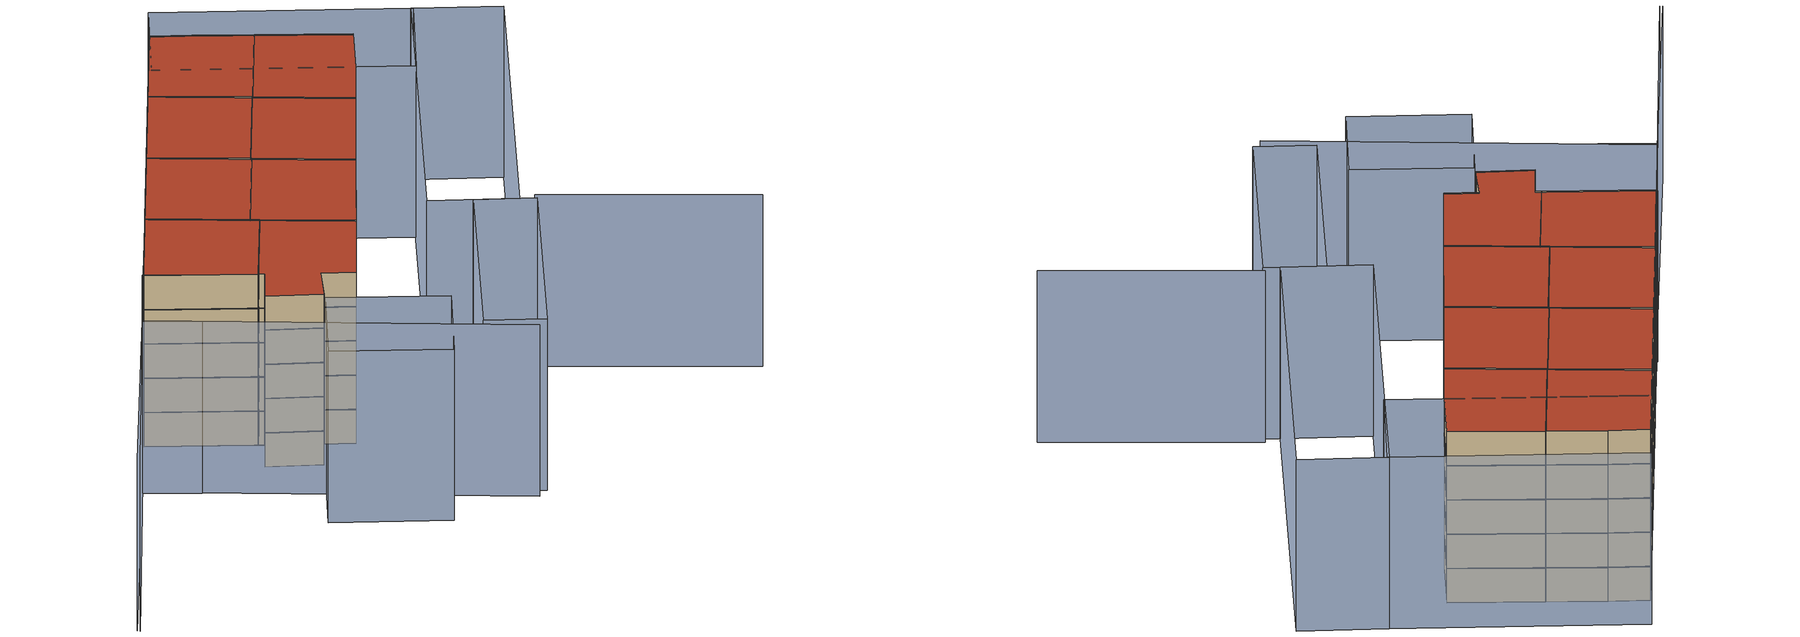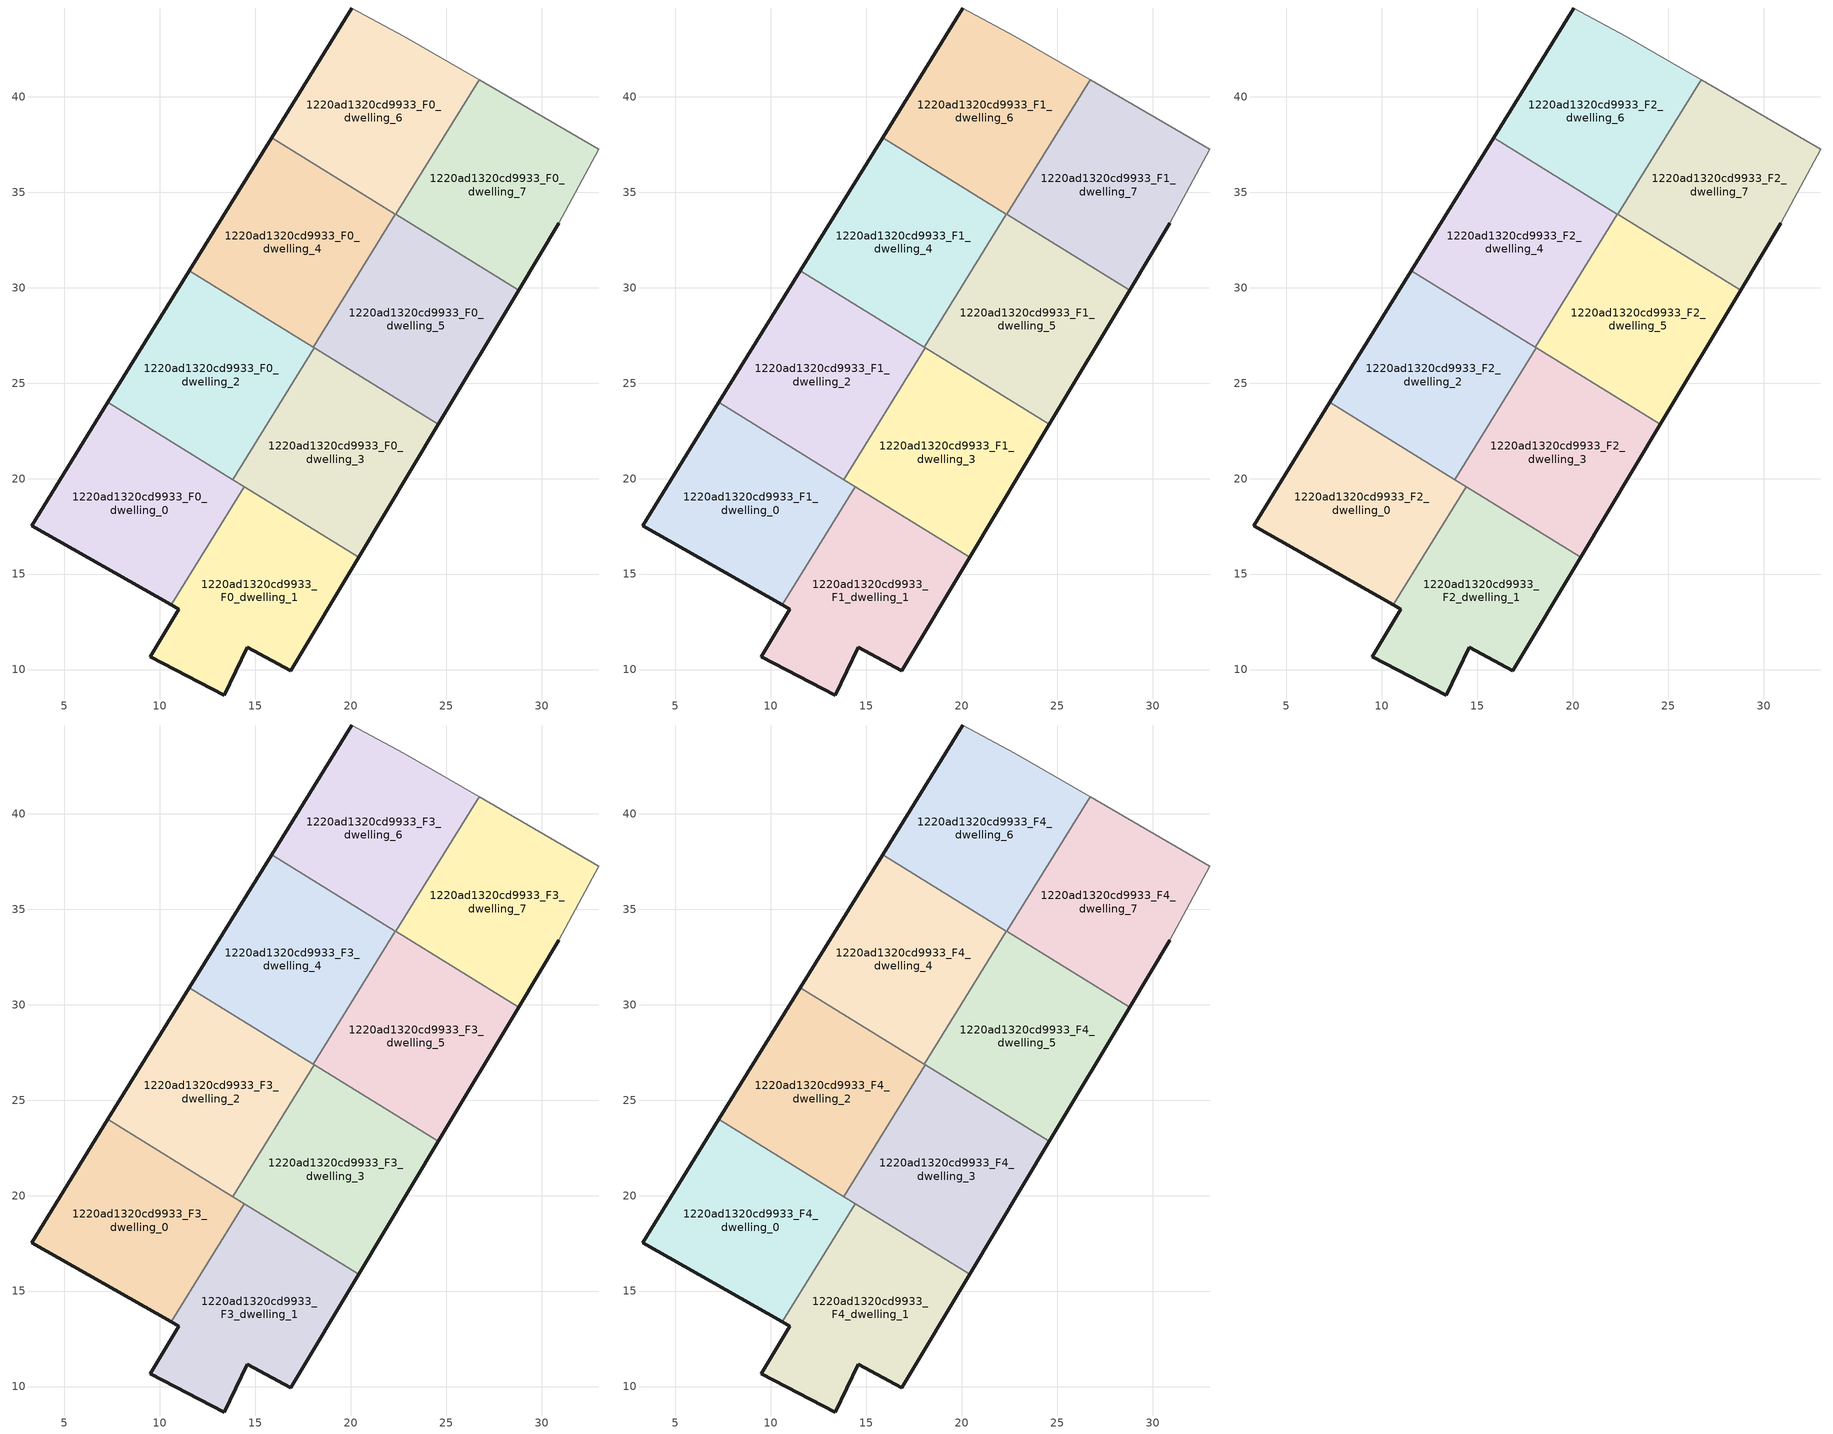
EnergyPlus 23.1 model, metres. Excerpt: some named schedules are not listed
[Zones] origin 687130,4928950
1220ad1320cd9933_F0_dwelling_0
 floor ground (EU_floor_Construction): 10.6,13.38 14.43,19.57 7.28,23.99 3.29,17.53 z0
 wall outside (EU_wall_Construction): 10.6,13.38 3.29,17.53 7.28,23.99 z0:3
 wall to 1220ad1320cd9933_F0_dwelling_1 (EU_wall_Construction): 14.43,19.57 10.6,13.38 z0:3
 wall to 1220ad1320cd9933_F0_dwelling_2 (EU_wall_Construction): 7.28,23.99 13.82,19.95 z0:3
 wall to 1220ad1320cd9933_F0_dwelling_3 (EU_wall_Construction): 13.82,19.95 14.42,19.57 z0:3
1220ad1320cd9933_F0_dwelling_1
 floor ground (EU_floor_Construction): 16.85,9.92 20.41,15.88 14.43,19.57 10.6,13.38 10.99,13.17 9.49,10.67 13.36,8.67 14.59,11.16 z0
 wall outside (EU_wall_Construction): 20.41,15.88 16.85,9.92 14.59,11.16 13.36,8.67 9.49,10.67 10.99,13.17 10.6,13.38 z0:3
 wall to 1220ad1320cd9933_F0_dwelling_3 (EU_wall_Construction): 14.43,19.57 20.41,15.88 z0:3
1220ad1320cd9933_F0_dwelling_2
 floor ground (EU_floor_Construction): 13.82,19.95 18.09,26.86 11.55,30.9 7.28,23.99 z0
 wall outside (EU_wall_Construction): 7.28,23.99 11.55,30.9 z0:3
 wall to 1220ad1320cd9933_F0_dwelling_3 (EU_wall_Construction): 18.09,26.86 13.82,19.95 z0:3
 wall to 1220ad1320cd9933_F0_dwelling_4 (EU_wall_Construction): 11.55,30.9 18.04,26.89 z0:3
 wall to 1220ad1320cd9933_F0_dwelling_5 (EU_wall_Construction): 18.04,26.89 18.09,26.86 z0:3
1220ad1320cd9933_F0_dwelling_3
 floor ground (EU_floor_Construction): 20.41,15.88 24.58,22.84 18.09,26.86 13.82,19.95 z0
 wall outside (EU_wall_Construction): 24.58,22.84 20.41,15.88 z0:3
 wall to 1220ad1320cd9933_F0_dwelling_5 (EU_wall_Construction): 18.09,26.86 24.58,22.84 z0:3
1220ad1320cd9933_F0_dwelling_4
 floor ground (EU_floor_Construction): 18.04,26.89 22.34,33.85 15.85,37.86 11.55,30.9 z0
 wall outside (EU_wall_Construction): 11.55,30.9 15.85,37.86 z0:3
 wall to 1220ad1320cd9933_F0_dwelling_5 (EU_wall_Construction): 22.34,33.85 18.04,26.89 z0:3
 wall to 1220ad1320cd9933_F0_dwelling_6 (EU_wall_Construction): 15.85,37.86 22.34,33.85 z0:3
1220ad1320cd9933_F0_dwelling_5
 floor ground (EU_floor_Construction): 24.58,22.84 28.79,29.87 22.34,33.85 18.04,26.89 z0
 wall outside (EU_wall_Construction): 28.79,29.87 24.58,22.84 z0:3
 wall to 1220ad1320cd9933_F0_dwelling_7 (EU_wall_Construction): 22.36,33.84 28.79,29.87 z0:3
 wall to 1220ad1320cd9933_F0_dwelling_6 (EU_wall_Construction): 22.34,33.85 22.36,33.84 z0:3
1220ad1320cd9933_F0_dwelling_6
 floor ground (EU_floor_Construction): 22.36,33.84 26.72,40.88 22.79,43.17 20.05,44.65 15.85,37.86 z0
 wall outside (EU_wall_Construction): 15.85,37.86 20.05,44.65 z0:3
 wall adiabatic (EU_wall_Construction): 20.05,44.65 22.79,43.17 26.72,40.88 z0:3
 wall to 1220ad1320cd9933_F0_dwelling_7 (EU_wall_Construction): 26.72,40.88 22.36,33.84 z0:3
1220ad1320cd9933_F0_dwelling_7
 floor ground (EU_floor_Construction): 30.9,33.39 32.99,37.24 26.72,40.88 22.36,33.84 28.79,29.87 z0
 wall outside (EU_wall_Construction): 30.9,33.39 28.79,29.87 z0:3
 wall adiabatic (EU_wall_Construction): 26.72,40.88 32.99,37.24 30.9,33.39 z0:3
1220ad1320cd9933_F1_dwelling_0
 floor to 1220ad1320cd9933_F0_dwelling_0 (EU_floor_Construction): 10.6,13.38 14.43,19.57 7.28,23.99 3.29,17.53 z3
 wall outside (EU_wall_Construction): 10.6,13.38 3.29,17.53 7.28,23.99 z3:6
 wall to 1220ad1320cd9933_F1_dwelling_1 (EU_wall_Construction): 14.43,19.57 10.6,13.38 z3:6
 wall to 1220ad1320cd9933_F1_dwelling_2 (EU_wall_Construction): 7.28,23.99 13.82,19.95 z3:6
 wall to 1220ad1320cd9933_F1_dwelling_3 (EU_wall_Construction): 13.82,19.95 14.42,19.57 z3:6
1220ad1320cd9933_F1_dwelling_1
 floor to 1220ad1320cd9933_F0_dwelling_1 (EU_floor_Construction): 16.85,9.92 20.41,15.88 14.43,19.57 10.6,13.38 10.99,13.17 9.49,10.67 13.36,8.67 14.59,11.16 z3
 wall outside (EU_wall_Construction): 20.41,15.88 16.85,9.92 14.59,11.16 13.36,8.67 9.49,10.67 10.99,13.17 10.6,13.38 z3:6
 wall to 1220ad1320cd9933_F1_dwelling_3 (EU_wall_Construction): 14.43,19.57 20.41,15.88 z3:6
1220ad1320cd9933_F1_dwelling_2
 floor to 1220ad1320cd9933_F0_dwelling_2 (EU_floor_Construction): 13.82,19.95 18.09,26.86 11.55,30.9 7.28,23.99 z3
 wall outside (EU_wall_Construction): 7.28,23.99 11.55,30.9 z3:6
 wall to 1220ad1320cd9933_F1_dwelling_3 (EU_wall_Construction): 18.09,26.86 13.82,19.95 z3:6
 wall to 1220ad1320cd9933_F1_dwelling_4 (EU_wall_Construction): 11.55,30.9 18.04,26.89 z3:6
 wall to 1220ad1320cd9933_F1_dwelling_5 (EU_wall_Construction): 18.04,26.89 18.09,26.86 z3:6
1220ad1320cd9933_F1_dwelling_3
 floor to 1220ad1320cd9933_F0_dwelling_3 (EU_floor_Construction): 20.41,15.88 24.58,22.84 18.09,26.86 13.82,19.95 z3
 wall outside (EU_wall_Construction): 24.58,22.84 20.41,15.88 z3:6
 wall to 1220ad1320cd9933_F1_dwelling_5 (EU_wall_Construction): 18.09,26.86 24.58,22.84 z3:6
1220ad1320cd9933_F1_dwelling_4
 floor to 1220ad1320cd9933_F0_dwelling_4 (EU_floor_Construction): 18.04,26.89 22.34,33.85 15.85,37.86 11.55,30.9 z3
 wall outside (EU_wall_Construction): 11.55,30.9 15.85,37.86 z3:6
 wall to 1220ad1320cd9933_F1_dwelling_5 (EU_wall_Construction): 22.34,33.85 18.04,26.89 z3:6
 wall to 1220ad1320cd9933_F1_dwelling_6 (EU_wall_Construction): 15.85,37.86 22.34,33.85 z3:6
1220ad1320cd9933_F1_dwelling_5
 floor to 1220ad1320cd9933_F0_dwelling_5 (EU_floor_Construction): 24.58,22.84 28.79,29.87 22.34,33.85 18.04,26.89 z3
 wall outside (EU_wall_Construction): 28.79,29.87 24.58,22.84 z3:6
 wall to 1220ad1320cd9933_F1_dwelling_7 (EU_wall_Construction): 22.36,33.84 28.79,29.87 z3:6
 wall to 1220ad1320cd9933_F1_dwelling_6 (EU_wall_Construction): 22.34,33.85 22.36,33.84 z3:6
1220ad1320cd9933_F1_dwelling_6
 floor to 1220ad1320cd9933_F0_dwelling_6 (EU_floor_Construction): 22.36,33.84 26.72,40.88 22.79,43.17 20.05,44.65 15.85,37.86 z3
 wall outside (EU_wall_Construction): 15.85,37.86 20.05,44.65 z3:6
 wall adiabatic (EU_wall_Construction): 20.05,44.65 22.79,43.17 26.72,40.88 z3:6
 wall to 1220ad1320cd9933_F1_dwelling_7 (EU_wall_Construction): 26.72,40.88 22.36,33.84 z3:6
1220ad1320cd9933_F1_dwelling_7
 floor to 1220ad1320cd9933_F0_dwelling_7 (EU_floor_Construction): 30.9,33.39 32.99,37.24 26.72,40.88 22.36,33.84 28.79,29.87 z3
 wall outside (EU_wall_Construction): 30.9,33.39 28.79,29.87 z3:6
 wall adiabatic (EU_wall_Construction): 26.72,40.88 32.99,37.24 30.9,33.39 z3:6
1220ad1320cd9933_F2_dwelling_0
 floor to 1220ad1320cd9933_F1_dwelling_0 (EU_floor_Construction): 10.6,13.38 14.43,19.57 7.28,23.99 3.29,17.53 z6
 wall outside (EU_wall_Construction): 10.6,13.38 3.29,17.53 7.28,23.99 z6:9
 wall to 1220ad1320cd9933_F2_dwelling_1 (EU_wall_Construction): 14.43,19.57 10.6,13.38 z6:9
 wall to 1220ad1320cd9933_F2_dwelling_2 (EU_wall_Construction): 7.28,23.99 13.82,19.95 z6:9
 wall to 1220ad1320cd9933_F2_dwelling_3 (EU_wall_Construction): 13.82,19.95 14.42,19.57 z6:9
1220ad1320cd9933_F2_dwelling_1
 floor to 1220ad1320cd9933_F1_dwelling_1 (EU_floor_Construction): 16.85,9.92 20.41,15.88 14.43,19.57 10.6,13.38 10.99,13.17 9.49,10.67 13.36,8.67 14.59,11.16 z6
 wall outside (EU_wall_Construction): 20.41,15.88 16.85,9.92 14.59,11.16 13.36,8.67 9.49,10.67 10.99,13.17 10.6,13.38 z6:9
 wall to 1220ad1320cd9933_F2_dwelling_3 (EU_wall_Construction): 14.43,19.57 20.41,15.88 z6:9
1220ad1320cd9933_F2_dwelling_2
 floor to 1220ad1320cd9933_F1_dwelling_2 (EU_floor_Construction): 13.82,19.95 18.09,26.86 11.55,30.9 7.28,23.99 z6
 wall outside (EU_wall_Construction): 7.28,23.99 11.55,30.9 z6:9
 wall to 1220ad1320cd9933_F2_dwelling_3 (EU_wall_Construction): 18.09,26.86 13.82,19.95 z6:9
 wall to 1220ad1320cd9933_F2_dwelling_4 (EU_wall_Construction): 11.55,30.9 18.04,26.89 z6:9
 wall to 1220ad1320cd9933_F2_dwelling_5 (EU_wall_Construction): 18.04,26.89 18.09,26.86 z6:9
1220ad1320cd9933_F2_dwelling_3
 floor to 1220ad1320cd9933_F1_dwelling_3 (EU_floor_Construction): 20.41,15.88 24.58,22.84 18.09,26.86 13.82,19.95 z6
 wall outside (EU_wall_Construction): 24.58,22.84 20.41,15.88 z6:9
 wall to 1220ad1320cd9933_F2_dwelling_5 (EU_wall_Construction): 18.09,26.86 24.58,22.84 z6:9
1220ad1320cd9933_F2_dwelling_4
 floor to 1220ad1320cd9933_F1_dwelling_4 (EU_floor_Construction): 18.04,26.89 22.34,33.85 15.85,37.86 11.55,30.9 z6
 wall outside (EU_wall_Construction): 11.55,30.9 15.85,37.86 z6:9
 wall to 1220ad1320cd9933_F2_dwelling_5 (EU_wall_Construction): 22.34,33.85 18.04,26.89 z6:9
 wall to 1220ad1320cd9933_F2_dwelling_6 (EU_wall_Construction): 15.85,37.86 22.34,33.85 z6:9
1220ad1320cd9933_F2_dwelling_5
 floor to 1220ad1320cd9933_F1_dwelling_5 (EU_floor_Construction): 24.58,22.84 28.79,29.87 22.34,33.85 18.04,26.89 z6
 wall outside (EU_wall_Construction): 28.79,29.87 24.58,22.84 z6:9
 wall to 1220ad1320cd9933_F2_dwelling_7 (EU_wall_Construction): 22.36,33.84 28.79,29.87 z6:9
 wall to 1220ad1320cd9933_F2_dwelling_6 (EU_wall_Construction): 22.34,33.85 22.36,33.84 z6:9
1220ad1320cd9933_F2_dwelling_6
 floor to 1220ad1320cd9933_F1_dwelling_6 (EU_floor_Construction): 22.36,33.84 26.72,40.88 22.79,43.17 20.05,44.65 15.85,37.86 z6
 wall outside (EU_wall_Construction): 15.85,37.86 20.05,44.65 z6:9
 wall adiabatic (EU_wall_Construction): 20.05,44.65 22.79,43.17 26.72,40.88 z6:9
 wall to 1220ad1320cd9933_F2_dwelling_7 (EU_wall_Construction): 26.72,40.88 22.36,33.84 z6:9
1220ad1320cd9933_F2_dwelling_7
 floor to 1220ad1320cd9933_F1_dwelling_7 (EU_floor_Construction): 30.9,33.39 32.99,37.24 26.72,40.88 22.36,33.84 28.79,29.87 z6
 wall outside (EU_wall_Construction): 30.9,33.39 28.79,29.87 z6:9
 wall adiabatic (EU_wall_Construction): 26.72,40.88 32.99,37.24 30.9,33.39 z6:9
1220ad1320cd9933_F3_dwelling_0
 floor to 1220ad1320cd9933_F2_dwelling_0 (EU_floor_Construction): 10.6,13.38 14.43,19.57 7.28,23.99 3.29,17.53 z9
 wall outside (EU_wall_Construction): 10.6,13.38 3.29,17.53 7.28,23.99 z9:12
 wall to 1220ad1320cd9933_F3_dwelling_1 (EU_wall_Construction): 14.43,19.57 10.6,13.38 z9:12
 wall to 1220ad1320cd9933_F3_dwelling_2 (EU_wall_Construction): 7.28,23.99 13.82,19.95 z9:12
 wall to 1220ad1320cd9933_F3_dwelling_3 (EU_wall_Construction): 13.82,19.95 14.42,19.57 z9:12
1220ad1320cd9933_F3_dwelling_1
 floor to 1220ad1320cd9933_F2_dwelling_1 (EU_floor_Construction): 16.85,9.92 20.41,15.88 14.43,19.57 10.6,13.38 10.99,13.17 9.49,10.67 13.36,8.67 14.59,11.16 z9
 wall outside (EU_wall_Construction): 20.41,15.88 16.85,9.92 14.59,11.16 13.36,8.67 9.49,10.67 10.99,13.17 10.6,13.38 z9:12
 wall to 1220ad1320cd9933_F3_dwelling_3 (EU_wall_Construction): 14.43,19.57 20.41,15.88 z9:12
1220ad1320cd9933_F3_dwelling_2
 floor to 1220ad1320cd9933_F2_dwelling_2 (EU_floor_Construction): 13.82,19.95 18.09,26.86 11.55,30.9 7.28,23.99 z9
 wall outside (EU_wall_Construction): 7.28,23.99 11.55,30.9 z9:12
 wall to 1220ad1320cd9933_F3_dwelling_3 (EU_wall_Construction): 18.09,26.86 13.82,19.95 z9:12
 wall to 1220ad1320cd9933_F3_dwelling_4 (EU_wall_Construction): 11.55,30.9 18.04,26.89 z9:12
 wall to 1220ad1320cd9933_F3_dwelling_5 (EU_wall_Construction): 18.04,26.89 18.09,26.86 z9:12
1220ad1320cd9933_F3_dwelling_3
 floor to 1220ad1320cd9933_F2_dwelling_3 (EU_floor_Construction): 20.41,15.88 24.58,22.84 18.09,26.86 13.82,19.95 z9
 wall outside (EU_wall_Construction): 24.58,22.84 20.41,15.88 z9:12
 wall to 1220ad1320cd9933_F3_dwelling_5 (EU_wall_Construction): 18.09,26.86 24.58,22.84 z9:12
1220ad1320cd9933_F3_dwelling_4
 floor to 1220ad1320cd9933_F2_dwelling_4 (EU_floor_Construction): 18.04,26.89 22.34,33.85 15.85,37.86 11.55,30.9 z9
 wall outside (EU_wall_Construction): 11.55,30.9 15.85,37.86 z9:12
 wall to 1220ad1320cd9933_F3_dwelling_5 (EU_wall_Construction): 22.34,33.85 18.04,26.89 z9:12
 wall to 1220ad1320cd9933_F3_dwelling_6 (EU_wall_Construction): 15.85,37.86 22.34,33.85 z9:12
1220ad1320cd9933_F3_dwelling_5
 floor to 1220ad1320cd9933_F2_dwelling_5 (EU_floor_Construction): 24.58,22.84 28.79,29.87 22.34,33.85 18.04,26.89 z9
 wall outside (EU_wall_Construction): 28.79,29.87 24.58,22.84 z9:12
 wall to 1220ad1320cd9933_F3_dwelling_7 (EU_wall_Construction): 22.36,33.84 28.79,29.87 z9:12
 wall to 1220ad1320cd9933_F3_dwelling_6 (EU_wall_Construction): 22.34,33.85 22.36,33.84 z9:12
1220ad1320cd9933_F3_dwelling_6
 floor to 1220ad1320cd9933_F2_dwelling_6 (EU_floor_Construction): 22.36,33.84 26.72,40.88 22.79,43.17 20.05,44.65 15.85,37.86 z9
 wall outside (EU_wall_Construction): 15.85,37.86 20.05,44.65 z9:12
 wall adiabatic (EU_wall_Construction): 20.05,44.65 22.79,43.17 26.72,40.88 z9:12
 wall to 1220ad1320cd9933_F3_dwelling_7 (EU_wall_Construction): 26.72,40.88 22.36,33.84 z9:12
1220ad1320cd9933_F3_dwelling_7
 floor to 1220ad1320cd9933_F2_dwelling_7 (EU_floor_Construction): 30.9,33.39 32.99,37.24 26.72,40.88 22.36,33.84 28.79,29.87 z9
 wall outside (EU_wall_Construction): 30.9,33.39 28.79,29.87 z9:12
 wall adiabatic (EU_wall_Construction): 26.72,40.88 32.99,37.24 30.9,33.39 z9:12
1220ad1320cd9933_F4_dwelling_0
 floor to 1220ad1320cd9933_F3_dwelling_0 (EU_floor_Construction): 10.6,13.38 14.43,19.57 7.28,23.99 3.29,17.53 z12
 wall outside (EU_wall_Construction): 10.6,13.38 3.29,17.53 7.28,23.99 z12:15
 wall to 1220ad1320cd9933_F4_dwelling_1 (EU_wall_Construction): 14.43,19.57 10.6,13.38 z12:15
 wall to 1220ad1320cd9933_F4_dwelling_2 (EU_wall_Construction): 7.28,23.99 13.82,19.95 z12:15
 wall to 1220ad1320cd9933_F4_dwelling_3 (EU_wall_Construction): 13.82,19.95 14.42,19.57 z12:15
 roof outside (EU_roof_Construction): 14.43,19.57 10.6,13.38 3.29,17.53 7.28,23.99 z15
1220ad1320cd9933_F4_dwelling_1
 floor to 1220ad1320cd9933_F3_dwelling_1 (EU_floor_Construction): 16.85,9.92 20.41,15.88 14.43,19.57 10.6,13.38 10.99,13.17 9.49,10.67 13.36,8.67 14.59,11.16 z12
 wall outside (EU_wall_Construction): 20.41,15.88 16.85,9.92 14.59,11.16 13.36,8.67 9.49,10.67 10.99,13.17 10.6,13.38 z12:15
 wall to 1220ad1320cd9933_F4_dwelling_3 (EU_wall_Construction): 14.43,19.57 20.41,15.88 z12:15
 roof outside (EU_roof_Construction): 20.41,15.88 16.85,9.92 14.59,11.16 13.36,8.67 9.49,10.67 10.99,13.17 10.6,13.38 14.43,19.57 z15
1220ad1320cd9933_F4_dwelling_2
 floor to 1220ad1320cd9933_F3_dwelling_2 (EU_floor_Construction): 13.82,19.95 18.09,26.86 11.55,30.9 7.28,23.99 z12
 wall outside (EU_wall_Construction): 7.28,23.99 11.55,30.9 z12:15
 wall to 1220ad1320cd9933_F4_dwelling_3 (EU_wall_Construction): 18.09,26.86 13.82,19.95 z12:15
 wall to 1220ad1320cd9933_F4_dwelling_4 (EU_wall_Construction): 11.55,30.9 18.04,26.89 z12:15
 wall to 1220ad1320cd9933_F4_dwelling_5 (EU_wall_Construction): 18.04,26.89 18.09,26.86 z12:15
 roof outside (EU_roof_Construction): 18.09,26.86 13.82,19.95 7.28,23.99 11.55,30.9 z15
1220ad1320cd9933_F4_dwelling_3
 floor to 1220ad1320cd9933_F3_dwelling_3 (EU_floor_Construction): 20.41,15.88 24.58,22.84 18.09,26.86 13.82,19.95 z12
 wall outside (EU_wall_Construction): 24.58,22.84 20.41,15.88 z12:15
 wall to 1220ad1320cd9933_F4_dwelling_5 (EU_wall_Construction): 18.09,26.86 24.58,22.84 z12:15
 roof outside (EU_roof_Construction): 24.58,22.84 20.41,15.88 13.82,19.95 18.09,26.86 z15
1220ad1320cd9933_F4_dwelling_4
 floor to 1220ad1320cd9933_F3_dwelling_4 (EU_floor_Construction): 18.04,26.89 22.34,33.85 15.85,37.86 11.55,30.9 z12
 wall outside (EU_wall_Construction): 11.55,30.9 15.85,37.86 z12:15
 wall to 1220ad1320cd9933_F4_dwelling_5 (EU_wall_Construction): 22.34,33.85 18.04,26.89 z12:15
 wall to 1220ad1320cd9933_F4_dwelling_6 (EU_wall_Construction): 15.85,37.86 22.34,33.85 z12:15
 roof outside (EU_roof_Construction): 22.34,33.85 18.04,26.89 11.55,30.9 15.85,37.86 z15
1220ad1320cd9933_F4_dwelling_5
 floor to 1220ad1320cd9933_F3_dwelling_5 (EU_floor_Construction): 24.58,22.84 28.79,29.87 22.34,33.85 18.04,26.89 z12
 wall outside (EU_wall_Construction): 28.79,29.87 24.58,22.84 z12:15
 wall to 1220ad1320cd9933_F4_dwelling_7 (EU_wall_Construction): 22.36,33.84 28.79,29.87 z12:15
 wall to 1220ad1320cd9933_F4_dwelling_6 (EU_wall_Construction): 22.34,33.85 22.36,33.84 z12:15
 roof outside (EU_roof_Construction): 28.79,29.87 24.58,22.84 18.04,26.89 22.34,33.85 z15
1220ad1320cd9933_F4_dwelling_6
 floor to 1220ad1320cd9933_F3_dwelling_6 (EU_floor_Construction): 22.36,33.84 26.72,40.88 22.79,43.17 20.05,44.65 15.85,37.86 z12
 wall outside (EU_wall_Construction): 15.85,37.86 20.05,44.65 z12:15
 wall adiabatic (EU_wall_Construction): 20.05,44.65 22.79,43.17 26.72,40.88 z12:15
 wall to 1220ad1320cd9933_F4_dwelling_7 (EU_wall_Construction): 26.72,40.88 22.36,33.84 z12:15
 roof outside (EU_roof_Construction): 26.72,40.88 22.36,33.84 15.85,37.86 20.05,44.65 22.79,43.17 z15
1220ad1320cd9933_F4_dwelling_7
 floor to 1220ad1320cd9933_F3_dwelling_7 (EU_floor_Construction): 30.9,33.39 32.99,37.24 26.72,40.88 22.36,33.84 28.79,29.87 z12
 wall outside (EU_wall_Construction): 30.9,33.39 28.79,29.87 z12:15
 wall adiabatic (EU_wall_Construction): 26.72,40.88 32.99,37.24 30.9,33.39 z12:15
 roof outside (EU_roof_Construction): 32.99,37.24 30.9,33.39 28.79,29.87 22.36,33.84 26.72,40.88 z15
shading: 33.35,12.07 47.64,3.49 / -9.67,-3.19 0.15,12.47 / 0.15,12.47 24.77,-2.96 / 5,20.37 -9.49,-3.3 / 13.16,8.19 21.23,3.69 / 21.23,3.69 17.77,-2.51 / 17.77,-2.51 9.7,1.99 / 9.7,1.99 13.16,8.19 / 29.18,13.83 33.3,11.61 / 33.3,11.61 25.67,-2.56 / 25.67,-2.56 21.55,-0.34 / 21.55,-0.34 29.18,13.83 / 7.02,15.42 3.81,10.08 / 3.81,10.08 0.06,12.33 / 0.06,12.33 3.26,17.67 / 3.26,17.67 7.02,15.42 / 32.19,12.21 26.19,15.44 / 26.19,15.44 38.33,37.99 / 38.33,37.99 44.33,34.75 / 44.33,34.75 32.19,12.21 / 21.57,47.37 38.49,37.9 / 38.49,37.9 34.75,31.23 / 34.75,31.23 17.84,40.7 / 17.84,40.7 21.57,47.37 z0:15
[Building]
EU S2 Campaign: North Axis=0; Terrain=City; Solar Distribution=FullExterior
[Site:Location]
Bologna: Latitude=44.5; Longitude=11.25; Time Zone=1; Elevation=37
[SizingPeriod:WeatherFileDays]
AnnualSizingPeriod: Begin Month=1; Begin Day of Month=1; End Month=12; End Day of Month=31; Day of Week for Start Day=Monday; Use Weather File Daylight Saving Period=No; Use Weather File Rain and Snow Indicators=No
[MATERIAL]
EU_InternalMass_Material: Roughness=MediumRough; Thickness=0.1; Conductivity=1; Density=1800; Specific Heat=900; Thermal Absorptance=0.9; Solar Absorptance=0.7; Visible Absorptance=0.7
[MATERIAL:NOMASS] Roughness=MediumRough; Thermal Absorptance=0.9; Solar Absorptance=0.7; Visible Absorptance=0.7
Name | Thermal Resistance
EU_wall_NoMass | 0.890213
EU_roof_NoMass | 0.636128
EU_floor_NoMass | 0.79516
[CONSTRUCTION]
EU_wall_Construction: EU_wall_NoMass
EU_roof_Construction: EU_roof_NoMass
EU_floor_Construction: EU_floor_NoMass
EU_InternalMass_Construction: EU_InternalMass_Material
[ZONE] Type=1; Multiplier=1; Ceiling Height=autocalculate; Floor Area=autocalculate; Part of Total Floor Area=Yes
Name | Volume
1220ad1320cd9933_F0_dwelling_0; 1220ad1320cd9933_F1_dwelling_0; 1220ad1320cd9933_F2_dwelling_0; 1220ad1320cd9933_F3_dwelling_0; 1220ad1320cd9933_F4_dwelling_0 | 187.371
1220ad1320cd9933_F0_dwelling_1; 1220ad1320cd9933_F1_dwelling_1; 1220ad1320cd9933_F2_dwelling_1; 1220ad1320cd9933_F3_dwelling_1; 1220ad1320cd9933_F4_dwelling_1 | 187.36
1220ad1320cd9933_F0_dwelling_2; 1220ad1320cd9933_F1_dwelling_2; 1220ad1320cd9933_F2_dwelling_2; 1220ad1320cd9933_F3_dwelling_2; 1220ad1320cd9933_F4_dwelling_2; 1220ad1320cd9933_F0_dwelling_4; 1220ad1320cd9933_F1_dwelling_4; 1220ad1320cd9933_F2_dwelling_4; 1220ad1320cd9933_F3_dwelling_4; 1220ad1320cd9933_F4_dwelling_4 | 187.359
1220ad1320cd9933_F0_dwelling_3; 1220ad1320cd9933_F1_dwelling_3; 1220ad1320cd9933_F2_dwelling_3; 1220ad1320cd9933_F3_dwelling_3; 1220ad1320cd9933_F4_dwelling_3 | 187.355
1220ad1320cd9933_F0_dwelling_5; 1220ad1320cd9933_F1_dwelling_5; 1220ad1320cd9933_F2_dwelling_5; 1220ad1320cd9933_F3_dwelling_5; 1220ad1320cd9933_F4_dwelling_5 | 187.358
1220ad1320cd9933_F0_dwelling_6; 1220ad1320cd9933_F1_dwelling_6; 1220ad1320cd9933_F2_dwelling_6; 1220ad1320cd9933_F3_dwelling_6; 1220ad1320cd9933_F4_dwelling_6 | 187.374
1220ad1320cd9933_F0_dwelling_7; 1220ad1320cd9933_F1_dwelling_7; 1220ad1320cd9933_F2_dwelling_7; 1220ad1320cd9933_F3_dwelling_7; 1220ad1320cd9933_F4_dwelling_7 | 187.362
[INTERNALMASS] Construction=EU_InternalMass_Construction
Name | Zone or ZoneList | Surface Area
1220ad1320cd9933_F0_dwelling_0_EU_InternalMass | 1220ad1320cd9933_F0_dwelling_0 | 62.4567
1220ad1320cd9933_F0_dwelling_1_EU_InternalMass | 1220ad1320cd9933_F0_dwelling_1 | 62.4533
1220ad1320cd9933_F0_dwelling_2_EU_InternalMass | 1220ad1320cd9933_F0_dwelling_2 | 62.4525
1220ad1320cd9933_F0_dwelling_3_EU_InternalMass | 1220ad1320cd9933_F0_dwelling_3 | 62.4519
1220ad1320cd9933_F0_dwelling_4_EU_InternalMass | 1220ad1320cd9933_F0_dwelling_4 | 62.453
1220ad1320cd9933_F0_dwelling_5_EU_InternalMass | 1220ad1320cd9933_F0_dwelling_5 | 62.4523
1220ad1320cd9933_F0_dwelling_6_EU_InternalMass | 1220ad1320cd9933_F0_dwelling_6 | 62.4579
1220ad1320cd9933_F0_dwelling_7_EU_InternalMass | 1220ad1320cd9933_F0_dwelling_7 | 62.4538
1220ad1320cd9933_F1_dwelling_0_EU_InternalMass | 1220ad1320cd9933_F1_dwelling_0 | 62.4567
1220ad1320cd9933_F1_dwelling_1_EU_InternalMass | 1220ad1320cd9933_F1_dwelling_1 | 62.4533
1220ad1320cd9933_F1_dwelling_2_EU_InternalMass | 1220ad1320cd9933_F1_dwelling_2 | 62.4525
1220ad1320cd9933_F1_dwelling_3_EU_InternalMass | 1220ad1320cd9933_F1_dwelling_3 | 62.4519
1220ad1320cd9933_F1_dwelling_4_EU_InternalMass | 1220ad1320cd9933_F1_dwelling_4 | 62.453
1220ad1320cd9933_F1_dwelling_5_EU_InternalMass | 1220ad1320cd9933_F1_dwelling_5 | 62.4523
1220ad1320cd9933_F1_dwelling_6_EU_InternalMass | 1220ad1320cd9933_F1_dwelling_6 | 62.4579
1220ad1320cd9933_F1_dwelling_7_EU_InternalMass | 1220ad1320cd9933_F1_dwelling_7 | 62.4538
1220ad1320cd9933_F2_dwelling_0_EU_InternalMass | 1220ad1320cd9933_F2_dwelling_0 | 62.4567
1220ad1320cd9933_F2_dwelling_1_EU_InternalMass | 1220ad1320cd9933_F2_dwelling_1 | 62.4533
1220ad1320cd9933_F2_dwelling_2_EU_InternalMass | 1220ad1320cd9933_F2_dwelling_2 | 62.4525
1220ad1320cd9933_F2_dwelling_3_EU_InternalMass | 1220ad1320cd9933_F2_dwelling_3 | 62.4519
1220ad1320cd9933_F2_dwelling_4_EU_InternalMass | 1220ad1320cd9933_F2_dwelling_4 | 62.453
1220ad1320cd9933_F2_dwelling_5_EU_InternalMass | 1220ad1320cd9933_F2_dwelling_5 | 62.4523
1220ad1320cd9933_F2_dwelling_6_EU_InternalMass | 1220ad1320cd9933_F2_dwelling_6 | 62.4579
1220ad1320cd9933_F2_dwelling_7_EU_InternalMass | 1220ad1320cd9933_F2_dwelling_7 | 62.4538
1220ad1320cd9933_F3_dwelling_0_EU_InternalMass | 1220ad1320cd9933_F3_dwelling_0 | 62.4567
1220ad1320cd9933_F3_dwelling_1_EU_InternalMass | 1220ad1320cd9933_F3_dwelling_1 | 62.4533
1220ad1320cd9933_F3_dwelling_2_EU_InternalMass | 1220ad1320cd9933_F3_dwelling_2 | 62.4525
1220ad1320cd9933_F3_dwelling_3_EU_InternalMass | 1220ad1320cd9933_F3_dwelling_3 | 62.4519
1220ad1320cd9933_F3_dwelling_4_EU_InternalMass | 1220ad1320cd9933_F3_dwelling_4 | 62.453
1220ad1320cd9933_F3_dwelling_5_EU_InternalMass | 1220ad1320cd9933_F3_dwelling_5 | 62.4523
1220ad1320cd9933_F3_dwelling_6_EU_InternalMass | 1220ad1320cd9933_F3_dwelling_6 | 62.4579
1220ad1320cd9933_F3_dwelling_7_EU_InternalMass | 1220ad1320cd9933_F3_dwelling_7 | 62.4538
1220ad1320cd9933_F4_dwelling_0_EU_InternalMass | 1220ad1320cd9933_F4_dwelling_0 | 62.4567
1220ad1320cd9933_F4_dwelling_1_EU_InternalMass | 1220ad1320cd9933_F4_dwelling_1 | 62.4533
1220ad1320cd9933_F4_dwelling_2_EU_InternalMass | 1220ad1320cd9933_F4_dwelling_2 | 62.4525
1220ad1320cd9933_F4_dwelling_3_EU_InternalMass | 1220ad1320cd9933_F4_dwelling_3 | 62.4519
1220ad1320cd9933_F4_dwelling_4_EU_InternalMass | 1220ad1320cd9933_F4_dwelling_4 | 62.453
1220ad1320cd9933_F4_dwelling_5_EU_InternalMass | 1220ad1320cd9933_F4_dwelling_5 | 62.4523
1220ad1320cd9933_F4_dwelling_6_EU_InternalMass | 1220ad1320cd9933_F4_dwelling_6 | 62.4579
1220ad1320cd9933_F4_dwelling_7_EU_InternalMass | 1220ad1320cd9933_F4_dwelling_7 | 62.4538
[OTHEREQUIPMENT] Fuel Type=Electricity; Design Level Calculation Method=Watts/Area; Power per Zone Floor Area=1; Fraction Latent=0; Fraction Radiant=0; Fraction Lost=0; Carbon Dioxide Generation Rate=0; EndUse Subcategory=EU_Step8_InternalGains
Name | Zone or ZoneList or Space or SpaceList | Schedule
EU_Step8_InternalGain_1220ad1320cd9933_F0_dwelling_0_f000 | 1220ad1320cd9933_F0_dwelling_0 | EU_Step8_GainSchedule_1220ad1320cd9933_F0_dwelling_0_f000
EU_Step8_InternalGain_1220ad1320cd9933_F0_dwelling_1_f000 | 1220ad1320cd9933_F0_dwelling_1 | EU_Step8_GainSchedule_1220ad1320cd9933_F0_dwelling_1_f000
EU_Step8_InternalGain_1220ad1320cd9933_F0_dwelling_2_f000 | 1220ad1320cd9933_F0_dwelling_2 | EU_Step8_GainSchedule_1220ad1320cd9933_F0_dwelling_2_f000
EU_Step8_InternalGain_1220ad1320cd9933_F0_dwelling_3_f000 | 1220ad1320cd9933_F0_dwelling_3 | EU_Step8_GainSchedule_1220ad1320cd9933_F0_dwelling_3_f000
EU_Step8_InternalGain_1220ad1320cd9933_F0_dwelling_4_f000 | 1220ad1320cd9933_F0_dwelling_4 | EU_Step8_GainSchedule_1220ad1320cd9933_F0_dwelling_4_f000
EU_Step8_InternalGain_1220ad1320cd9933_F0_dwelling_5_f000 | 1220ad1320cd9933_F0_dwelling_5 | EU_Step8_GainSchedule_1220ad1320cd9933_F0_dwelling_5_f000
EU_Step8_InternalGain_1220ad1320cd9933_F0_dwelling_6_f000 | 1220ad1320cd9933_F0_dwelling_6 | EU_Step8_GainSchedule_1220ad1320cd9933_F0_dwelling_6_f000
EU_Step8_InternalGain_1220ad1320cd9933_F0_dwelling_7_f000 | 1220ad1320cd9933_F0_dwelling_7 | EU_Step8_GainSchedule_1220ad1320cd9933_F0_dwelling_7_f000
EU_Step8_InternalGain_1220ad1320cd9933_F1_dwelling_0_f000 | 1220ad1320cd9933_F1_dwelling_0 | EU_Step8_GainSchedule_1220ad1320cd9933_F1_dwelling_0_f000
EU_Step8_InternalGain_1220ad1320cd9933_F1_dwelling_1_f000 | 1220ad1320cd9933_F1_dwelling_1 | EU_Step8_GainSchedule_1220ad1320cd9933_F1_dwelling_1_f000
EU_Step8_InternalGain_1220ad1320cd9933_F1_dwelling_2_f000 | 1220ad1320cd9933_F1_dwelling_2 | EU_Step8_GainSchedule_1220ad1320cd9933_F1_dwelling_2_f000
EU_Step8_InternalGain_1220ad1320cd9933_F1_dwelling_3_f000 | 1220ad1320cd9933_F1_dwelling_3 | EU_Step8_GainSchedule_1220ad1320cd9933_F1_dwelling_3_f000
EU_Step8_InternalGain_1220ad1320cd9933_F1_dwelling_4_f000 | 1220ad1320cd9933_F1_dwelling_4 | EU_Step8_GainSchedule_1220ad1320cd9933_F1_dwelling_4_f000
EU_Step8_InternalGain_1220ad1320cd9933_F1_dwelling_5_f000 | 1220ad1320cd9933_F1_dwelling_5 | EU_Step8_GainSchedule_1220ad1320cd9933_F1_dwelling_5_f000
EU_Step8_InternalGain_1220ad1320cd9933_F1_dwelling_6_f000 | 1220ad1320cd9933_F1_dwelling_6 | EU_Step8_GainSchedule_1220ad1320cd9933_F1_dwelling_6_f000
EU_Step8_InternalGain_1220ad1320cd9933_F1_dwelling_7_f000 | 1220ad1320cd9933_F1_dwelling_7 | EU_Step8_GainSchedule_1220ad1320cd9933_F1_dwelling_7_f000
EU_Step8_InternalGain_1220ad1320cd9933_F2_dwelling_0_f000 | 1220ad1320cd9933_F2_dwelling_0 | EU_Step8_GainSchedule_1220ad1320cd9933_F2_dwelling_0_f000
EU_Step8_InternalGain_1220ad1320cd9933_F2_dwelling_1_f000 | 1220ad1320cd9933_F2_dwelling_1 | EU_Step8_GainSchedule_1220ad1320cd9933_F2_dwelling_1_f000
EU_Step8_InternalGain_1220ad1320cd9933_F2_dwelling_2_f000 | 1220ad1320cd9933_F2_dwelling_2 | EU_Step8_GainSchedule_1220ad1320cd9933_F2_dwelling_2_f000
EU_Step8_InternalGain_1220ad1320cd9933_F2_dwelling_3_f000 | 1220ad1320cd9933_F2_dwelling_3 | EU_Step8_GainSchedule_1220ad1320cd9933_F2_dwelling_3_f000
EU_Step8_InternalGain_1220ad1320cd9933_F2_dwelling_4_f000 | 1220ad1320cd9933_F2_dwelling_4 | EU_Step8_GainSchedule_1220ad1320cd9933_F2_dwelling_4_f000
EU_Step8_InternalGain_1220ad1320cd9933_F2_dwelling_5_f000 | 1220ad1320cd9933_F2_dwelling_5 | EU_Step8_GainSchedule_1220ad1320cd9933_F2_dwelling_5_f000
EU_Step8_InternalGain_1220ad1320cd9933_F2_dwelling_6_f000 | 1220ad1320cd9933_F2_dwelling_6 | EU_Step8_GainSchedule_1220ad1320cd9933_F2_dwelling_6_f000
EU_Step8_InternalGain_1220ad1320cd9933_F2_dwelling_7_f000 | 1220ad1320cd9933_F2_dwelling_7 | EU_Step8_GainSchedule_1220ad1320cd9933_F2_dwelling_7_f000
EU_Step8_InternalGain_1220ad1320cd9933_F3_dwelling_0_f000 | 1220ad1320cd9933_F3_dwelling_0 | EU_Step8_GainSchedule_1220ad1320cd9933_F3_dwelling_0_f000
EU_Step8_InternalGain_1220ad1320cd9933_F3_dwelling_1_f000 | 1220ad1320cd9933_F3_dwelling_1 | EU_Step8_GainSchedule_1220ad1320cd9933_F3_dwelling_1_f000
EU_Step8_InternalGain_1220ad1320cd9933_F3_dwelling_2_f000 | 1220ad1320cd9933_F3_dwelling_2 | EU_Step8_GainSchedule_1220ad1320cd9933_F3_dwelling_2_f000
EU_Step8_InternalGain_1220ad1320cd9933_F3_dwelling_3_f000 | 1220ad1320cd9933_F3_dwelling_3 | EU_Step8_GainSchedule_1220ad1320cd9933_F3_dwelling_3_f000
EU_Step8_InternalGain_1220ad1320cd9933_F3_dwelling_4_f000 | 1220ad1320cd9933_F3_dwelling_4 | EU_Step8_GainSchedule_1220ad1320cd9933_F3_dwelling_4_f000
EU_Step8_InternalGain_1220ad1320cd9933_F3_dwelling_5_f000 | 1220ad1320cd9933_F3_dwelling_5 | EU_Step8_GainSchedule_1220ad1320cd9933_F3_dwelling_5_f000
EU_Step8_InternalGain_1220ad1320cd9933_F3_dwelling_6_f000 | 1220ad1320cd9933_F3_dwelling_6 | EU_Step8_GainSchedule_1220ad1320cd9933_F3_dwelling_6_f000
EU_Step8_InternalGain_1220ad1320cd9933_F3_dwelling_7_f000 | 1220ad1320cd9933_F3_dwelling_7 | EU_Step8_GainSchedule_1220ad1320cd9933_F3_dwelling_7_f000
EU_Step8_InternalGain_1220ad1320cd9933_F4_dwelling_0_f000 | 1220ad1320cd9933_F4_dwelling_0 | EU_Step8_GainSchedule_1220ad1320cd9933_F4_dwelling_0_f000
EU_Step8_InternalGain_1220ad1320cd9933_F4_dwelling_1_f000 | 1220ad1320cd9933_F4_dwelling_1 | EU_Step8_GainSchedule_1220ad1320cd9933_F4_dwelling_1_f000
EU_Step8_InternalGain_1220ad1320cd9933_F4_dwelling_2_f000 | 1220ad1320cd9933_F4_dwelling_2 | EU_Step8_GainSchedule_1220ad1320cd9933_F4_dwelling_2_f000
EU_Step8_InternalGain_1220ad1320cd9933_F4_dwelling_3_f000 | 1220ad1320cd9933_F4_dwelling_3 | EU_Step8_GainSchedule_1220ad1320cd9933_F4_dwelling_3_f000
EU_Step8_InternalGain_1220ad1320cd9933_F4_dwelling_4_f000 | 1220ad1320cd9933_F4_dwelling_4 | EU_Step8_GainSchedule_1220ad1320cd9933_F4_dwelling_4_f000
EU_Step8_InternalGain_1220ad1320cd9933_F4_dwelling_5_f000 | 1220ad1320cd9933_F4_dwelling_5 | EU_Step8_GainSchedule_1220ad1320cd9933_F4_dwelling_5_f000
EU_Step8_InternalGain_1220ad1320cd9933_F4_dwelling_6_f000 | 1220ad1320cd9933_F4_dwelling_6 | EU_Step8_GainSchedule_1220ad1320cd9933_F4_dwelling_6_f000
EU_Step8_InternalGain_1220ad1320cd9933_F4_dwelling_7_f000 | 1220ad1320cd9933_F4_dwelling_7 | EU_Step8_GainSchedule_1220ad1320cd9933_F4_dwelling_7_f000
[ZONEVENTILATION:DESIGNFLOWRATE] Schedule=EU_AlwaysOn; Design Flow Rate Calculation Method=AirChanges/Hour; Air Changes per Hour=0.718634; Ventilation Type=Natural; Fan Pressure Rise=0; Fan Total Efficiency=1; Constant Term Coefficient=1; Temperature Term Coefficient=0; Velocity Term Coefficient=0; Velocity Squared Term Coefficient=0; Minimum Indoor Temperature=-100; Maximum Indoor Temperature=100; Delta Temperature=-100; Minimum Outdoor Temperature=-100; Maximum Outdoor Temperature=100; Maximum Wind Speed=40
Name | Zone or ZoneList or Space or SpaceList
EU_ConstantAir_1220ad1320cd9933_F0_dwelling_0 | 1220ad1320cd9933_F0_dwelling_0
EU_ConstantAir_1220ad1320cd9933_F0_dwelling_1 | 1220ad1320cd9933_F0_dwelling_1
EU_ConstantAir_1220ad1320cd9933_F0_dwelling_2 | 1220ad1320cd9933_F0_dwelling_2
EU_ConstantAir_1220ad1320cd9933_F0_dwelling_3 | 1220ad1320cd9933_F0_dwelling_3
EU_ConstantAir_1220ad1320cd9933_F0_dwelling_4 | 1220ad1320cd9933_F0_dwelling_4
EU_ConstantAir_1220ad1320cd9933_F0_dwelling_5 | 1220ad1320cd9933_F0_dwelling_5
EU_ConstantAir_1220ad1320cd9933_F0_dwelling_6 | 1220ad1320cd9933_F0_dwelling_6
EU_ConstantAir_1220ad1320cd9933_F0_dwelling_7 | 1220ad1320cd9933_F0_dwelling_7
EU_ConstantAir_1220ad1320cd9933_F1_dwelling_0 | 1220ad1320cd9933_F1_dwelling_0
EU_ConstantAir_1220ad1320cd9933_F1_dwelling_1 | 1220ad1320cd9933_F1_dwelling_1
EU_ConstantAir_1220ad1320cd9933_F1_dwelling_2 | 1220ad1320cd9933_F1_dwelling_2
EU_ConstantAir_1220ad1320cd9933_F1_dwelling_3 | 1220ad1320cd9933_F1_dwelling_3
EU_ConstantAir_1220ad1320cd9933_F1_dwelling_4 | 1220ad1320cd9933_F1_dwelling_4
EU_ConstantAir_1220ad1320cd9933_F1_dwelling_5 | 1220ad1320cd9933_F1_dwelling_5
EU_ConstantAir_1220ad1320cd9933_F1_dwelling_6 | 1220ad1320cd9933_F1_dwelling_6
EU_ConstantAir_1220ad1320cd9933_F1_dwelling_7 | 1220ad1320cd9933_F1_dwelling_7
EU_ConstantAir_1220ad1320cd9933_F2_dwelling_0 | 1220ad1320cd9933_F2_dwelling_0
EU_ConstantAir_1220ad1320cd9933_F2_dwelling_1 | 1220ad1320cd9933_F2_dwelling_1
EU_ConstantAir_1220ad1320cd9933_F2_dwelling_2 | 1220ad1320cd9933_F2_dwelling_2
EU_ConstantAir_1220ad1320cd9933_F2_dwelling_3 | 1220ad1320cd9933_F2_dwelling_3
EU_ConstantAir_1220ad1320cd9933_F2_dwelling_4 | 1220ad1320cd9933_F2_dwelling_4
EU_ConstantAir_1220ad1320cd9933_F2_dwelling_5 | 1220ad1320cd9933_F2_dwelling_5
EU_ConstantAir_1220ad1320cd9933_F2_dwelling_6 | 1220ad1320cd9933_F2_dwelling_6
EU_ConstantAir_1220ad1320cd9933_F2_dwelling_7 | 1220ad1320cd9933_F2_dwelling_7
EU_ConstantAir_1220ad1320cd9933_F3_dwelling_0 | 1220ad1320cd9933_F3_dwelling_0
EU_ConstantAir_1220ad1320cd9933_F3_dwelling_1 | 1220ad1320cd9933_F3_dwelling_1
EU_ConstantAir_1220ad1320cd9933_F3_dwelling_2 | 1220ad1320cd9933_F3_dwelling_2
EU_ConstantAir_1220ad1320cd9933_F3_dwelling_3 | 1220ad1320cd9933_F3_dwelling_3
EU_ConstantAir_1220ad1320cd9933_F3_dwelling_4 | 1220ad1320cd9933_F3_dwelling_4
EU_ConstantAir_1220ad1320cd9933_F3_dwelling_5 | 1220ad1320cd9933_F3_dwelling_5
EU_ConstantAir_1220ad1320cd9933_F3_dwelling_6 | 1220ad1320cd9933_F3_dwelling_6
EU_ConstantAir_1220ad1320cd9933_F3_dwelling_7 | 1220ad1320cd9933_F3_dwelling_7
EU_ConstantAir_1220ad1320cd9933_F4_dwelling_0 | 1220ad1320cd9933_F4_dwelling_0
EU_ConstantAir_1220ad1320cd9933_F4_dwelling_1 | 1220ad1320cd9933_F4_dwelling_1
EU_ConstantAir_1220ad1320cd9933_F4_dwelling_2 | 1220ad1320cd9933_F4_dwelling_2
EU_ConstantAir_1220ad1320cd9933_F4_dwelling_3 | 1220ad1320cd9933_F4_dwelling_3
EU_ConstantAir_1220ad1320cd9933_F4_dwelling_4 | 1220ad1320cd9933_F4_dwelling_4
EU_ConstantAir_1220ad1320cd9933_F4_dwelling_5 | 1220ad1320cd9933_F4_dwelling_5
EU_ConstantAir_1220ad1320cd9933_F4_dwelling_6 | 1220ad1320cd9933_F4_dwelling_6
EU_ConstantAir_1220ad1320cd9933_F4_dwelling_7 | 1220ad1320cd9933_F4_dwelling_7
[HVACTEMPLATE:ZONE:IDEALLOADSAIRSYSTEM] System Availability Schedule=EU_AlwaysOn; Maximum Heating Supply Air Temperature=50; Minimum Cooling Supply Air Temperature=13; Maximum Heating Supply Air Humidity Ratio=0.0156; Minimum Cooling Supply Air Humidity Ratio=0.0077; Heating Limit=NoLimit; Cooling Limit=NoLimit; Heating Availability Schedule=EU_AlwaysOn; Cooling Availability Schedule=EU_CoolingOff; Dehumidification Control Type=ConstantSensibleHeatRatio; Cooling Sensible Heat Ratio=0.7; Dehumidification Setpoint=60; Humidification Control Type=None; Humidification Setpoint=30; Outdoor Air Method=None; Outdoor Air Flow Rate per Person=0.00944; Outdoor Air Flow Rate per Zone Floor Area=0; Outdoor Air Flow Rate per Zone=0; Demand Controlled Ventilation Type=None; Outdoor Air Economizer Type=NoEconomizer; Heat Recovery Type=None; Sensible Heat Recovery Effectiveness=0.7; Latent Heat Recovery Effectiveness=0.65
Name | Template Thermostat
1220ad1320cd9933_F0_dwelling_0 | EU_HeatOnly_1220ad1320cd9933_F0_dwelling_0
1220ad1320cd9933_F0_dwelling_1 | EU_HeatOnly_1220ad1320cd9933_F0_dwelling_1
1220ad1320cd9933_F0_dwelling_2 | EU_HeatOnly_1220ad1320cd9933_F0_dwelling_2
1220ad1320cd9933_F0_dwelling_3 | EU_HeatOnly_1220ad1320cd9933_F0_dwelling_3
1220ad1320cd9933_F0_dwelling_4 | EU_HeatOnly_1220ad1320cd9933_F0_dwelling_4
1220ad1320cd9933_F0_dwelling_5 | EU_HeatOnly_1220ad1320cd9933_F0_dwelling_5
1220ad1320cd9933_F0_dwelling_6 | EU_HeatOnly_1220ad1320cd9933_F0_dwelling_6
1220ad1320cd9933_F0_dwelling_7 | EU_HeatOnly_1220ad1320cd9933_F0_dwelling_7
1220ad1320cd9933_F1_dwelling_0 | EU_HeatOnly_1220ad1320cd9933_F1_dwelling_0
1220ad1320cd9933_F1_dwelling_1 | EU_HeatOnly_1220ad1320cd9933_F1_dwelling_1
1220ad1320cd9933_F1_dwelling_2 | EU_HeatOnly_1220ad1320cd9933_F1_dwelling_2
1220ad1320cd9933_F1_dwelling_3 | EU_HeatOnly_1220ad1320cd9933_F1_dwelling_3
1220ad1320cd9933_F1_dwelling_4 | EU_HeatOnly_1220ad1320cd9933_F1_dwelling_4
1220ad1320cd9933_F1_dwelling_5 | EU_HeatOnly_1220ad1320cd9933_F1_dwelling_5
1220ad1320cd9933_F1_dwelling_6 | EU_HeatOnly_1220ad1320cd9933_F1_dwelling_6
1220ad1320cd9933_F1_dwelling_7 | EU_HeatOnly_1220ad1320cd9933_F1_dwelling_7
1220ad1320cd9933_F2_dwelling_0 | EU_HeatOnly_1220ad1320cd9933_F2_dwelling_0
1220ad1320cd9933_F2_dwelling_1 | EU_HeatOnly_1220ad1320cd9933_F2_dwelling_1
1220ad1320cd9933_F2_dwelling_2 | EU_HeatOnly_1220ad1320cd9933_F2_dwelling_2
1220ad1320cd9933_F2_dwelling_3 | EU_HeatOnly_1220ad1320cd9933_F2_dwelling_3
1220ad1320cd9933_F2_dwelling_4 | EU_HeatOnly_1220ad1320cd9933_F2_dwelling_4
1220ad1320cd9933_F2_dwelling_5 | EU_HeatOnly_1220ad1320cd9933_F2_dwelling_5
1220ad1320cd9933_F2_dwelling_6 | EU_HeatOnly_1220ad1320cd9933_F2_dwelling_6
1220ad1320cd9933_F2_dwelling_7 | EU_HeatOnly_1220ad1320cd9933_F2_dwelling_7
1220ad1320cd9933_F3_dwelling_0 | EU_HeatOnly_1220ad1320cd9933_F3_dwelling_0
1220ad1320cd9933_F3_dwelling_1 | EU_HeatOnly_1220ad1320cd9933_F3_dwelling_1
1220ad1320cd9933_F3_dwelling_2 | EU_HeatOnly_1220ad1320cd9933_F3_dwelling_2
1220ad1320cd9933_F3_dwelling_3 | EU_HeatOnly_1220ad1320cd9933_F3_dwelling_3
1220ad1320cd9933_F3_dwelling_4 | EU_HeatOnly_1220ad1320cd9933_F3_dwelling_4
1220ad1320cd9933_F3_dwelling_5 | EU_HeatOnly_1220ad1320cd9933_F3_dwelling_5
1220ad1320cd9933_F3_dwelling_6 | EU_HeatOnly_1220ad1320cd9933_F3_dwelling_6
1220ad1320cd9933_F3_dwelling_7 | EU_HeatOnly_1220ad1320cd9933_F3_dwelling_7
1220ad1320cd9933_F4_dwelling_0 | EU_HeatOnly_1220ad1320cd9933_F4_dwelling_0
1220ad1320cd9933_F4_dwelling_1 | EU_HeatOnly_1220ad1320cd9933_F4_dwelling_1
1220ad1320cd9933_F4_dwelling_2 | EU_HeatOnly_1220ad1320cd9933_F4_dwelling_2
1220ad1320cd9933_F4_dwelling_3 | EU_HeatOnly_1220ad1320cd9933_F4_dwelling_3
1220ad1320cd9933_F4_dwelling_4 | EU_HeatOnly_1220ad1320cd9933_F4_dwelling_4
1220ad1320cd9933_F4_dwelling_5 | EU_HeatOnly_1220ad1320cd9933_F4_dwelling_5
1220ad1320cd9933_F4_dwelling_6 | EU_HeatOnly_1220ad1320cd9933_F4_dwelling_6
1220ad1320cd9933_F4_dwelling_7 | EU_HeatOnly_1220ad1320cd9933_F4_dwelling_7
[SIZING:ZONE] Zone Cooling Design Supply Air Temperature Input Method=SupplyAirTemperature; Zone Cooling Design Supply Air Temperature=13; Zone Heating Design Supply Air Temperature Input Method=SupplyAirTemperature; Zone Heating Design Supply Air Temperature=50; Zone Cooling Design Supply Air Humidity Ratio=0.008; Zone Heating Design Supply Air Humidity Ratio=0.008; Cooling Design Air Flow Method=DesignDay; Cooling Design Air Flow Rate=0; Cooling Minimum Air Flow per Zone Floor Area=0.000762; Cooling Minimum Air Flow=0; Cooling Minimum Air Flow Fraction=0.2; Heating Design Air Flow Method=DesignDay; Heating Design Air Flow Rate=0; Heating Maximum Air Flow per Zone Floor Area=0.002032; Heating Maximum Air Flow=0.141576; Heating Maximum Air Flow Fraction=0.3; Account for Dedicated Outdoor Air System=No; Dedicated Outdoor Air System Control Strategy=NeutralSupplyAir; Dedicated Outdoor Air Low Setpoint Temperature for Design=autosize; Dedicated Outdoor Air High Setpoint Temperature for Design=autosize; Zone Load Sizing Method=Sensible Load Only No Latent Load; Zone Latent Cooling Design Supply Air Humidity Ratio Input Method=HumidityRatioDifference; Zone Cooling Design Supply Air Humidity Ratio Difference=0.005; Zone Latent Heating Design Supply Air Humidity Ratio Input Method=HumidityRatioDifference; Zone Humidification Design Supply Air Humidity Ratio Difference=0.005
1220ad1320cd9933_F0_dwelling_0; 1220ad1320cd9933_F0_dwelling_1; 1220ad1320cd9933_F0_dwelling_2; 1220ad1320cd9933_F0_dwelling_3; 1220ad1320cd9933_F0_dwelling_4; 1220ad1320cd9933_F0_dwelling_5; 1220ad1320cd9933_F0_dwelling_6; 1220ad1320cd9933_F0_dwelling_7; 1220ad1320cd9933_F1_dwelling_0; 1220ad1320cd9933_F1_dwelling_1; 1220ad1320cd9933_F1_dwelling_2; 1220ad1320cd9933_F1_dwelling_3; 1220ad1320cd9933_F1_dwelling_4; 1220ad1320cd9933_F1_dwelling_5; 1220ad1320cd9933_F1_dwelling_6; 1220ad1320cd9933_F1_dwelling_7; 1220ad1320cd9933_F2_dwelling_0; 1220ad1320cd9933_F2_dwelling_1; 1220ad1320cd9933_F2_dwelling_2; 1220ad1320cd9933_F2_dwelling_3; 1220ad1320cd9933_F2_dwelling_4; 1220ad1320cd9933_F2_dwelling_5; 1220ad1320cd9933_F2_dwelling_6; 1220ad1320cd9933_F2_dwelling_7; 1220ad1320cd9933_F3_dwelling_0; 1220ad1320cd9933_F3_dwelling_1; 1220ad1320cd9933_F3_dwelling_2; 1220ad1320cd9933_F3_dwelling_3; 1220ad1320cd9933_F3_dwelling_4; 1220ad1320cd9933_F3_dwelling_5; 1220ad1320cd9933_F3_dwelling_6; 1220ad1320cd9933_F3_dwelling_7; 1220ad1320cd9933_F4_dwelling_0; 1220ad1320cd9933_F4_dwelling_1; 1220ad1320cd9933_F4_dwelling_2; 1220ad1320cd9933_F4_dwelling_3; 1220ad1320cd9933_F4_dwelling_4; 1220ad1320cd9933_F4_dwelling_5; 1220ad1320cd9933_F4_dwelling_6; 1220ad1320cd9933_F4_dwelling_7
[SCHEDULE:FILE] Column Number=1; Rows to Skip at Top=0; Number of Hours of Data=8760; Column Separator=Comma; Interpolate to Timestep=No; Minutes per Item=60; Adjust Schedule for Daylight Savings=Yes
Name | File
EU_Step8_GainSchedule_1220ad1320cd9933_F0_dwelling_0_f000 | ../../schedules/1220ad1320cd9933/1220ad1320cd9933_F0_dwelling_0_f000_gain.csv
EU_Step8_GainSchedule_1220ad1320cd9933_F0_dwelling_1_f000 | ../../schedules/1220ad1320cd9933/1220ad1320cd9933_F0_dwelling_1_f000_gain.csv
EU_Step8_GainSchedule_1220ad1320cd9933_F0_dwelling_2_f000 | ../../schedules/1220ad1320cd9933/1220ad1320cd9933_F0_dwelling_2_f000_gain.csv
EU_Step8_GainSchedule_1220ad1320cd9933_F0_dwelling_3_f000 | ../../schedules/1220ad1320cd9933/1220ad1320cd9933_F0_dwelling_3_f000_gain.csv
EU_Step8_GainSchedule_1220ad1320cd9933_F0_dwelling_4_f000 | ../../schedules/1220ad1320cd9933/1220ad1320cd9933_F0_dwelling_4_f000_gain.csv
EU_Step8_GainSchedule_1220ad1320cd9933_F0_dwelling_5_f000 | ../../schedules/1220ad1320cd9933/1220ad1320cd9933_F0_dwelling_5_f000_gain.csv
